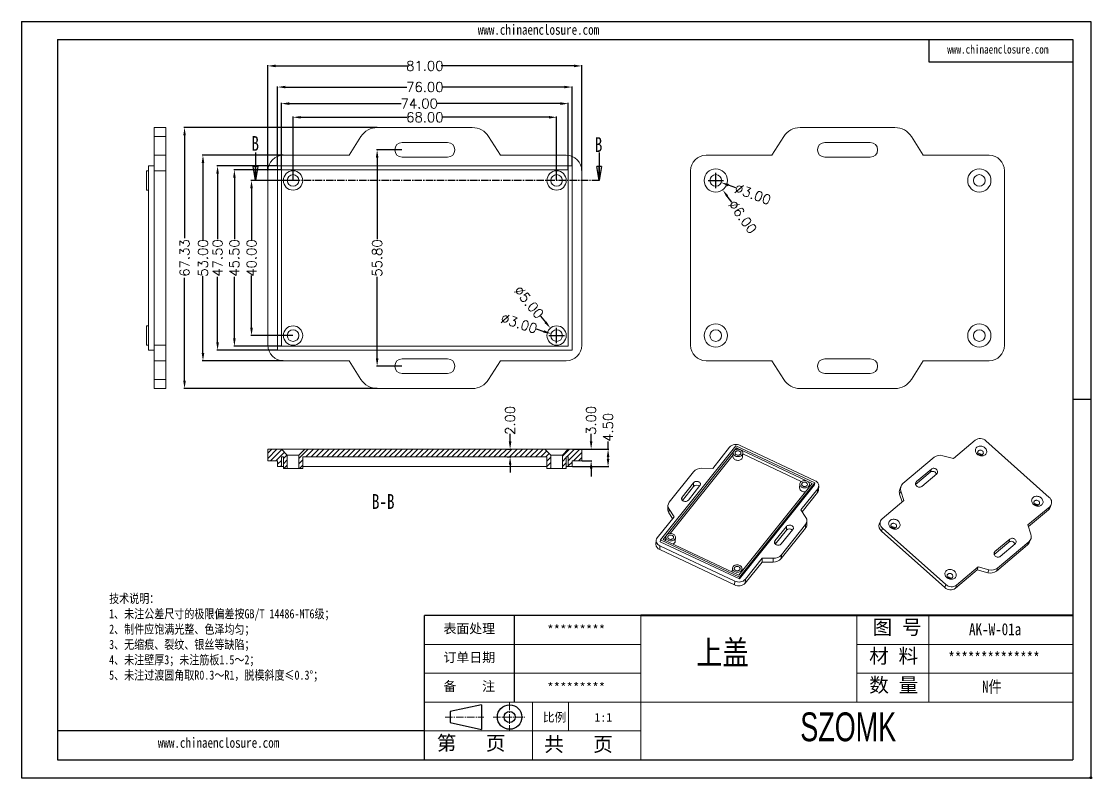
# Model space of a CAD drawing. Header units: inches. Extents: x -870 to -275, y 557 to 752.
# Drawn here: x -869.9 to -593.7, y 556.5 to 751.8 of the extents above; entities that cross this region are included whole.
import ezdxf

# ---------------------------------------------------------------- set-up
doc = ezdxf.new("R2010")
doc.units = ezdxf.units.IN
doc.header["$LTSCALE"] = 0.1
doc.linetypes.add('CENTER2', pattern=[28.575, 19.05, -3.175, 3.175, -3.175])
doc.layers.add('文字', color=81, linetype='Continuous')
for name, color, linetype, lineweight in [('粗实线', 7, 'Continuous', 30), ('细实线', 3, 'Continuous', 9), ('细点划线', 2, 'CENTER2', 9)]:
    doc.layers.add(name, color=color, linetype=linetype, lineweight=lineweight)
doc.styles.add('SLDTEXTSTYLE0', font='TXT', dxfattribs={"width": 0.75})
doc.styles.get("Standard").update_dxf_attribs({"font": 'txt', "bigfont": 'gbcbig.shx'})
doc.styles.add('宋体', font='', dxfattribs={"width": 0.8, "height": 3.5})
doc.styles.add('长仿宋', font='', dxfattribs={"width": 0.7, "height": 4})
doc.styles.get('宋体').set_extended_font_data('SimSun')
doc.styles.get('长仿宋').set_extended_font_data('SimSun')
doc.dimstyles.new('2.5', dxfattribs={"dimtxt": 2.5, "dimasz": 2, "dimexe": 0.18, "dimexo": 0.0625, "dimgap": 0.09, "dimtad": 0, "dimzin": 0, "dimdsep": 46, "dimtxsty": 'Standard', "dimcen": 2, "dimclrd": 3, "dimclre": 3, "dimclrt": 256, "dimadec": 0, "dimazin": 0, "dimtfac": 1, "dimtofl": 0, "dimtmove": 0, "dimatfit": 3, "dimfxl": 1, "dimtolj": 1, "dimtzin": 0, "dimarcsym": 0})

# ---------------------------------------------------------------- blocks, each defined once
blk = doc.blocks.new('_CLOSED')
at = {"color": 0, "linetype": 'ByBlock', "lineweight": -2}
for p, q in [((-1, 0.166667), (0, 0)), ((-1, 0.166667), (-1, -0.166667)), ((0, 0), (-1, -0.166667)), ((0, 0), (-1, 0))]:
    blk.add_line(p, q, dxfattribs=at)
blk = doc.blocks.new('*D258')
at = {"color": 3, "lineweight": -2}
for p, q in [((-802.76, 713.59), (-802.76, 730.79)), ((-800.76, 730.61), (-771.87, 730.61)), ((-730.76, 730.61), (-762.53, 730.61)), ((-728.76, 713.59), (-728.76, 730.79))]:
    blk.add_line(p, q, dxfattribs=at)
at = {"color": 3}
for points in [[(-800.76, 730.94), (-800.76, 730.27), (-802.76, 730.61)], [(-730.76, 730.94), (-730.76, 730.27), (-728.76, 730.61)]]:
    blk.add_solid(points, dxfattribs=at)
at = {"layer": 'Defpoints', "color": 0}
for p in [(-728.76, 730.61), (-802.76, 713.53), (-728.76, 713.53)]:
    blk.add_point(p, dxfattribs=at)
at = {"insert": (-767.2, 730.61), "char_height": 2.5, "attachment_point": 5}
blk.add_mtext('\\A1;74.00', dxfattribs=at)
blk = doc.blocks.new('*D259')
at = {"color": 3, "lineweight": -2}
for p, q in [((-799.76, 710.84), (-799.76, 727.26)), ((-797.76, 727.08), (-770.44, 727.08)), ((-733.76, 727.08), (-761.09, 727.08)), ((-731.76, 710.84), (-731.76, 727.26))]:
    blk.add_line(p, q, dxfattribs=at)
at = {"color": 3}
for points in [[(-797.76, 727.41), (-797.76, 726.74), (-799.76, 727.08)], [(-733.76, 727.41), (-733.76, 726.74), (-731.76, 727.08)]]:
    blk.add_solid(points, dxfattribs=at)
at = {"layer": 'Defpoints', "color": 0}
for p in [(-731.76, 727.08), (-799.76, 710.78), (-731.76, 710.78)]:
    blk.add_point(p, dxfattribs=at)
at = {"insert": (-765.76, 727.08), "char_height": 2.5, "attachment_point": 5}
blk.add_mtext('\\A1;68.00', dxfattribs=at)
blk = doc.blocks.new('*D260')
at = {"color": 3, "lineweight": -2}
for p, q in [((-803.76, 714.59), (-803.76, 735.06)), ((-801.76, 734.88), (-770.44, 734.88)), ((-729.76, 734.88), (-761.09, 734.88)), ((-727.76, 714.59), (-727.76, 735.06))]:
    blk.add_line(p, q, dxfattribs=at)
at = {"color": 3}
for points in [[(-801.76, 735.21), (-801.76, 734.55), (-803.76, 734.88)], [(-729.76, 735.21), (-729.76, 734.55), (-727.76, 734.88)]]:
    blk.add_solid(points, dxfattribs=at)
at = {"layer": 'Defpoints', "color": 0}
for p in [(-803.76, 734.88), (-803.76, 714.53), (-727.76, 714.53)]:
    blk.add_point(p, dxfattribs=at)
at = {"insert": (-765.76, 734.88), "char_height": 2.5, "attachment_point": 5}
blk.add_mtext('\\A1;76.00', dxfattribs=at)
blk = doc.blocks.new('*D261')
at = {"color": 3, "lineweight": -2}
for p, q in [((-806.26, 713.34), (-806.26, 740.51)), ((-804.26, 740.33), (-770.02, 740.33)), ((-727.26, 740.33), (-761.51, 740.33)), ((-725.26, 713.34), (-725.26, 740.51))]:
    blk.add_line(p, q, dxfattribs=at)
at = {"color": 3}
for points in [[(-804.26, 740.67), (-804.26, 740), (-806.26, 740.33)], [(-727.26, 740.67), (-727.26, 740), (-725.26, 740.33)]]:
    blk.add_solid(points, dxfattribs=at)
at = {"layer": 'Defpoints', "color": 0}
for p in [(-725.26, 740.33), (-806.26, 713.28), (-725.26, 713.28)]:
    blk.add_point(p, dxfattribs=at)
at = {"insert": (-765.76, 740.33), "char_height": 2.5, "attachment_point": 5}
blk.add_mtext('\\A1;81.00', dxfattribs=at)
blk = doc.blocks.new('*D262')
at = {"color": 3, "lineweight": -2}
for p, q in [((-799.83, 710.78), (-810.66, 710.78)), ((-810.48, 708.78), (-810.48, 695.24)), ((-810.48, 672.78), (-810.48, 686.31)), ((-799.83, 670.78), (-810.66, 670.78))]:
    blk.add_line(p, q, dxfattribs=at)
at = {"color": 3}
for points in [[(-810.81, 708.78), (-810.14, 708.78), (-810.48, 710.78)], [(-810.81, 672.78), (-810.14, 672.78), (-810.48, 670.78)]]:
    blk.add_solid(points, dxfattribs=at)
at = {"layer": 'Defpoints', "color": 0}
for p in [(-799.76, 710.78), (-810.48, 670.78), (-799.76, 670.78)]:
    blk.add_point(p, dxfattribs=at)
at = {"insert": (-810.48, 690.78), "char_height": 2.5, "attachment_point": 5, "rotation": 90}
blk.add_mtext('\\A1;40.00', dxfattribs=at)
blk = doc.blocks.new('*D263')
at = {"color": 3, "lineweight": -2}
for p, q in [((-802.83, 713.53), (-815.08, 713.53)), ((-814.9, 711.53), (-814.9, 695.66)), ((-814.9, 670.03), (-814.9, 685.9)), ((-802.83, 668.03), (-815.08, 668.03))]:
    blk.add_line(p, q, dxfattribs=at)
at = {"color": 3}
for points in [[(-815.23, 711.53), (-814.57, 711.53), (-814.9, 713.53)], [(-815.23, 670.03), (-814.57, 670.03), (-814.9, 668.03)]]:
    blk.add_solid(points, dxfattribs=at)
at = {"layer": 'Defpoints', "color": 0}
for p in [(-814.9, 713.53), (-802.76, 713.53), (-802.76, 668.03)]:
    blk.add_point(p, dxfattribs=at)
at = {"insert": (-814.9, 690.78), "char_height": 2.5, "attachment_point": 5, "rotation": 90}
blk.add_mtext('\\A1;45.50', dxfattribs=at)
blk = doc.blocks.new('*D264')
at = {"color": 3, "lineweight": -2}
for p, q in [((-803.83, 714.53), (-819.42, 714.53)), ((-819.24, 712.53), (-819.24, 695.66)), ((-819.24, 669.03), (-819.24, 685.9)), ((-803.83, 667.03), (-819.42, 667.03))]:
    blk.add_line(p, q, dxfattribs=at)
at = {"color": 3}
for points in [[(-819.57, 712.53), (-818.9, 712.53), (-819.24, 714.53)], [(-819.57, 669.03), (-818.9, 669.03), (-819.24, 667.03)]]:
    blk.add_solid(points, dxfattribs=at)
at = {"layer": 'Defpoints', "color": 0}
for p in [(-819.24, 714.53), (-803.76, 714.53), (-803.76, 667.03)]:
    blk.add_point(p, dxfattribs=at)
at = {"insert": (-819.24, 690.78), "char_height": 2.5, "attachment_point": 5, "rotation": 90}
blk.add_mtext('\\A1;47.50', dxfattribs=at)
blk = doc.blocks.new('*D265')
at = {"color": 3, "lineweight": -2}
for p, q in [((-802.33, 717.28), (-823.19, 717.28)), ((-823.01, 715.28), (-823.01, 695.45)), ((-823.01, 666.28), (-823.01, 686.11)), ((-802.33, 664.28), (-823.19, 664.28))]:
    blk.add_line(p, q, dxfattribs=at)
at = {"color": 3}
for points in [[(-823.34, 715.28), (-822.67, 715.28), (-823.01, 717.28)], [(-823.34, 666.28), (-822.67, 666.28), (-823.01, 664.28)]]:
    blk.add_solid(points, dxfattribs=at)
at = {"layer": 'Defpoints', "color": 0}
for p in [(-802.26, 717.28), (-823.01, 664.28), (-802.26, 664.28)]:
    blk.add_point(p, dxfattribs=at)
at = {"insert": (-823.01, 690.78), "char_height": 2.5, "attachment_point": 5, "rotation": 90}
blk.add_mtext('\\A1;53.00', dxfattribs=at)
blk = doc.blocks.new('*D266')
at = {"color": 3, "lineweight": -2}
for p, q in [((-778.06, 724.44), (-827.94, 724.44)), ((-827.76, 722.44), (-827.76, 695.87)), ((-827.76, 659.12), (-827.76, 685.69)), ((-778.06, 657.12), (-827.94, 657.12))]:
    blk.add_line(p, q, dxfattribs=at)
at = {"color": 3}
for points in [[(-828.09, 722.44), (-827.43, 722.44), (-827.76, 724.44)], [(-828.09, 659.12), (-827.43, 659.12), (-827.76, 657.12)]]:
    blk.add_solid(points, dxfattribs=at)
at = {"layer": 'Defpoints', "color": 0}
for p in [(-827.76, 724.44), (-778, 724.44), (-778, 657.12)]:
    blk.add_point(p, dxfattribs=at)
at = {"insert": (-827.76, 690.78), "char_height": 2.5, "attachment_point": 5, "rotation": 90}
blk.add_mtext('\\A1;67.33', dxfattribs=at)
blk = doc.blocks.new('*D267')
at = {"color": 3, "lineweight": -2}
for p, q in [((-771.68, 718.68), (-778.24, 718.68)), ((-778.06, 716.68), (-778.06, 695.66)), ((-778.06, 664.88), (-778.06, 685.9)), ((-771.68, 662.88), (-778.24, 662.88))]:
    blk.add_line(p, q, dxfattribs=at)
at = {"color": 3}
for points in [[(-778.4, 716.68), (-777.73, 716.68), (-778.06, 718.68)], [(-778.4, 664.88), (-777.73, 664.88), (-778.06, 662.88)]]:
    blk.add_solid(points, dxfattribs=at)
at = {"layer": 'Defpoints', "color": 0}
for p in [(-778.06, 718.68), (-771.61, 718.68), (-771.61, 662.88)]:
    blk.add_point(p, dxfattribs=at)
at = {"insert": (-778.06, 690.78), "char_height": 2.5, "attachment_point": 5, "rotation": 90}
blk.add_mtext('\\A1;55.80', dxfattribs=at)
blk = doc.blocks.new('*D268')
at = {"color": 3, "lineweight": -2}
for p, q in [((-735.92, 675.78), (-734.64, 674.24)), ((-731.76, 668.78), (-731.76, 672.78)), ((-733.76, 670.78), (-729.76, 670.78))]:
    blk.add_line(p, q, dxfattribs=at)
at = {"color": 3}
blk.add_solid([(-734.38, 674.45), (-734.9, 674.03), (-733.36, 672.7)], dxfattribs=at)
at = {"layer": 'Defpoints', "color": 0}
for p in [(-733.36, 672.7), (-730.17, 668.86)]:
    blk.add_point(p, dxfattribs=at)
at = {"insert": (-738.9, 679.37), "char_height": 2.5, "attachment_point": 5, "rotation": 309.7175}
blk.add_mtext('\\A1;∅5.00', dxfattribs=at)
blk = doc.blocks.new('*D270')
at = {"color": 3, "lineweight": -2}
for p, q in [((-737, 672.47), (-735.09, 671.85)), ((-731.76, 668.78), (-731.76, 672.78)), ((-733.76, 670.78), (-729.76, 670.78))]:
    blk.add_line(p, q, dxfattribs=at)
at = {"color": 3}
blk.add_solid([(-734.99, 672.17), (-735.2, 671.54), (-733.19, 671.24)], dxfattribs=at)
at = {"layer": 'Defpoints', "color": 0}
for p in [(-733.19, 671.24), (-730.34, 670.32)]:
    blk.add_point(p, dxfattribs=at)
at = {"insert": (-741.44, 673.9), "char_height": 2.5, "attachment_point": 5, "rotation": 342.1124}
blk.add_mtext('\\A1;∅3.00', dxfattribs=at)
blk = doc.blocks.new('*D271')
at = {"color": 3, "lineweight": -2}
for p, q in [((-690.69, 708.78), (-690.69, 712.78)), ((-692.69, 710.78), (-688.69, 710.78)), ((-686.54, 705.15), (-687.73, 706.76))]:
    blk.add_line(p, q, dxfattribs=at)
at = {"color": 3}
blk.add_solid([(-687.46, 706.95), (-687.99, 706.56), (-688.91, 708.36)], dxfattribs=at)
at = {"layer": 'Defpoints', "color": 0}
for p in [(-692.48, 713.19), (-688.91, 708.36)]:
    blk.add_point(p, dxfattribs=at)
at = {"insert": (-683.76, 701.39), "char_height": 2.5, "attachment_point": 5, "rotation": 306.4272}
blk.add_mtext('\\A1;∅6.00', dxfattribs=at)
blk = doc.blocks.new('*D272')
at = {"color": 3, "lineweight": -2}
for p, q in [((-690.69, 708.78), (-690.69, 712.78)), ((-692.69, 710.78), (-688.69, 710.78)), ((-685.53, 708.88), (-687.41, 709.57))]:
    blk.add_line(p, q, dxfattribs=at)
at = {"color": 3}
blk.add_solid([(-687.29, 709.88), (-687.52, 709.26), (-689.29, 710.26)], dxfattribs=at)
at = {"layer": 'Defpoints', "color": 0}
for p in [(-692.1, 711.3), (-689.29, 710.26)]:
    blk.add_point(p, dxfattribs=at)
at = {"insert": (-681.14, 707.27), "char_height": 2.5, "attachment_point": 5, "rotation": 339.8304}
blk.add_mtext('\\A1;∅3.00', dxfattribs=at)
blk = doc.blocks.new('*D273')
at = {"color": 3, "lineweight": -2}
for p, q in [((-722.85, 643.46), (-722.85, 645.46)), ((-725.2, 641.46), (-722.67, 641.46)), ((-725.2, 638.46), (-722.67, 638.46)), ((-722.85, 636.46), (-722.85, 634.46))]:
    blk.add_line(p, q, dxfattribs=at)
at = {"color": 3}
for points in [[(-723.19, 643.46), (-722.52, 643.46), (-722.85, 641.46)], [(-723.19, 636.46), (-722.52, 636.46), (-722.85, 638.46)]]:
    blk.add_solid(points, dxfattribs=at)
at = {"layer": 'Defpoints', "color": 0}
for p in [(-725.26, 641.46), (-722.85, 641.46), (-725.26, 638.46)]:
    blk.add_point(p, dxfattribs=at)
at = {"insert": (-722.85, 648.89), "char_height": 2.5, "attachment_point": 5, "rotation": 90}
blk.add_mtext('\\A1;3.00', dxfattribs=at)
blk = doc.blocks.new('*D274')
at = {"color": 3, "lineweight": -2}
for p, q in [((-718.48, 641.46), (-718.48, 643.46)), ((-727.7, 641.46), (-718.3, 641.46)), ((-718.48, 638.96), (-718.48, 639.46)), ((-727.7, 636.96), (-718.3, 636.96))]:
    blk.add_line(p, q, dxfattribs=at)
at = {"color": 3}
for points in [[(-718.82, 639.46), (-718.15, 639.46), (-718.48, 641.46)], [(-718.82, 638.96), (-718.15, 638.96), (-718.48, 636.96)]]:
    blk.add_solid(points, dxfattribs=at)
at = {"layer": 'Defpoints', "color": 0}
for p in [(-727.76, 641.46), (-718.48, 641.46), (-727.76, 636.96)]:
    blk.add_point(p, dxfattribs=at)
at = {"insert": (-718.48, 647.1), "char_height": 2.5, "attachment_point": 5, "rotation": 90}
blk.add_mtext('\\A1;4.50', dxfattribs=at)
blk = doc.blocks.new('*D275')
at = {"color": 3, "lineweight": -2}
for p, q in [((-743.76, 643.46), (-743.76, 645.46)), ((-744.53, 641.46), (-743.58, 641.46)), ((-744.53, 639.46), (-743.58, 639.46)), ((-743.76, 637.46), (-743.76, 635.46))]:
    blk.add_line(p, q, dxfattribs=at)
at = {"color": 3}
for points in [[(-744.09, 643.46), (-743.42, 643.46), (-743.76, 641.46)], [(-744.09, 637.46), (-743.42, 637.46), (-743.76, 639.46)]]:
    blk.add_solid(points, dxfattribs=at)
at = {"layer": 'Defpoints', "color": 0}
for p in [(-744.59, 641.46), (-743.76, 641.46), (-744.59, 639.46)]:
    blk.add_point(p, dxfattribs=at)
at = {"insert": (-743.76, 648.89), "char_height": 2.5, "attachment_point": 5, "rotation": 90}
blk.add_mtext('\\A1;2.00', dxfattribs=at)

msp = doc.modelspace()

# ---------------------------------------------------------------- hatches: boundary and pattern name
at = {"linetype": 'Continuous', "lineweight": 0}
h = msp.add_hatch(dxfattribs=at)
h.set_pattern_fill('ANSI31', color=4, scale=0.3, style=0)
h.paths.add_polyline_path([(-803.763, 638.465), (-803.763, 636.965), (-802.763, 636.965), (-802.763, 639.465), (-802.263, 639.465), (-802.263, 636.465), (-801.263, 636.465), (-801.263, 639.965), (-802.763, 641.465), (-806.263, 641.465), (-806.263, 638.465)], flags=0)
h = msp.add_hatch(dxfattribs=at)
h.set_pattern_fill('ANSI31', color=4, scale=0.3, style=0)
h.paths.add_polyline_path([(-797.263, 636.465), (-797.263, 639.465), (-734.263, 639.465), (-734.263, 636.465), (-733.263, 636.465), (-733.263, 639.965), (-734.763, 641.465), (-796.763, 641.465), (-798.263, 639.965), (-798.263, 636.465)], flags=0)
h = msp.add_hatch(dxfattribs=at)
h.set_pattern_fill('ANSI31', color=4, scale=0.3, style=0)
h.paths.add_polyline_path([(-727.763, 638.465), (-725.263, 638.465), (-725.263, 641.465), (-728.763, 641.465), (-730.263, 639.965), (-730.263, 636.465), (-729.263, 636.465), (-729.263, 639.465), (-728.763, 639.465), (-728.763, 636.965), (-727.763, 636.965)], flags=0)

# ---------------------------------------------------------------- linework, layer by layer
for p, q in [((-869.854, 751.81), (-593.949, 751.81)), ((-869.854, 751.81), (-869.854, 556.726)), ((-593.949, 751.81), (-593.949, 556.726)), ((-860.564, 747.165), (-598.594, 747.165)), ((-860.564, 747.165), (-860.564, 561.371)), ((-635.752, 747.165), (-635.752, 741.359)), ((-598.594, 747.165), (-598.594, 561.371)), ((-635.752, 741.359), (-598.594, 741.359)), ((-593.949, 654.268), (-598.594, 654.268)), ((-710.07, 598.53), (-765.809, 598.53)), ((-765.809, 561.371), (-765.809, 598.53)), ((-742.584, 576.234), (-742.584, 598.53)), ((-765.809, 568.803), (-860.564, 568.803)), ((-860.564, 561.371), (-598.594, 561.371)), ((-869.854, 556.726), (-593.949, 556.726))]:
    msp.add_line(p, q)
at = {"color": 7, "linetype": 'Continuous', "lineweight": 15}
for p, q in [((-835.595, 724.442), (-832.595, 724.442)), ((-835.595, 722.102), (-835.595, 724.442)), ((-832.595, 724.442), (-832.595, 722.102)), ((-777.999, 724.442), (-753.527, 724.442)), ((-644.458, 724.442), (-668.93, 724.442)), ((-832.595, 722.102), (-835.595, 722.102)), ((-835.595, 722.102), (-835.595, 717.279)), ((-832.595, 722.102), (-832.595, 717.279)), ((-785.263, 717.279), (-782.233, 722.102)), ((-749.293, 722.102), (-746.263, 717.279)), ((-673.164, 722.102), (-676.194, 717.279)), ((-637.194, 717.279), (-640.224, 722.102)), ((-759.913, 720.579), (-771.613, 720.579)), ((-662.544, 720.579), (-650.844, 720.579)), ((-835.595, 713.279), (-835.595, 717.279)), ((-835.595, 717.279), (-832.595, 717.279)), ((-832.595, 713.279), (-832.595, 717.279)), ((-785.263, 717.279), (-802.263, 717.279)), ((-771.613, 716.779), (-759.913, 716.779)), ((-729.263, 717.279), (-746.263, 717.279)), ((-693.194, 717.279), (-676.194, 717.279)), ((-650.844, 716.779), (-662.544, 716.779)), ((-637.194, 717.279), (-620.194, 717.279)), ((-837.095, 713.279), (-837.595, 713.279)), ((-837.595, 713.279), (-837.595, 708.279)), ((-837.095, 667.029), (-837.095, 714.529)), ((-837.095, 714.529), (-835.595, 714.529)), ((-835.595, 668.279), (-835.595, 713.279)), ((-835.595, 713.279), (-832.595, 713.279)), ((-832.595, 668.279), (-832.595, 713.279)), ((-806.263, 713.279), (-806.263, 668.279)), ((-803.763, 714.529), (-803.763, 667.029)), ((-727.763, 714.529), (-803.763, 714.529)), ((-802.763, 713.529), (-802.763, 668.029)), ((-728.763, 713.529), (-802.763, 713.529)), ((-728.763, 668.029), (-728.763, 713.529)), ((-727.763, 667.029), (-727.763, 714.529)), ((-725.263, 668.279), (-725.263, 713.279)), ((-697.194, 668.279), (-697.194, 713.279)), ((-616.194, 713.279), (-616.194, 668.279)), ((-837.595, 708.279), (-837.095, 708.279)), ((-837.095, 673.279), (-837.595, 673.279)), ((-837.595, 668.279), (-837.595, 673.279)), ((-837.595, 668.279), (-837.095, 668.279)), ((-835.595, 664.279), (-835.595, 668.279)), ((-835.595, 668.279), (-832.595, 668.279)), ((-832.595, 664.279), (-832.595, 668.279)), ((-837.095, 667.029), (-835.595, 667.029)), ((-803.763, 667.029), (-727.763, 667.029)), ((-802.763, 668.029), (-728.763, 668.029)), ((-835.595, 664.279), (-832.595, 664.279)), ((-835.595, 659.456), (-835.595, 664.279)), ((-832.595, 659.456), (-832.595, 664.279)), ((-802.263, 664.279), (-785.263, 664.279)), ((-785.263, 664.279), (-782.233, 659.456)), ((-771.613, 664.779), (-759.913, 664.779)), ((-749.293, 659.456), (-746.263, 664.279)), ((-746.263, 664.279), (-729.263, 664.279)), ((-676.194, 664.279), (-693.194, 664.279)), ((-673.164, 659.456), (-676.194, 664.279)), ((-650.844, 664.779), (-662.544, 664.779)), ((-637.194, 664.279), (-640.224, 659.456)), ((-620.194, 664.279), (-637.194, 664.279)), ((-759.913, 660.979), (-771.613, 660.979)), ((-662.544, 660.979), (-650.844, 660.979)), ((-835.595, 659.456), (-832.595, 659.456)), ((-835.595, 657.115), (-835.595, 659.456)), ((-832.595, 659.456), (-832.595, 657.115)), ((-832.595, 657.115), (-835.595, 657.115)), ((-777.999, 657.115), (-753.527, 657.115)), ((-644.458, 657.115), (-668.93, 657.115)), ((-629.373, 639.068), (-623.778, 643.786)), ((-621.01, 643.603), (-604.677, 629.043)), ((-806.263, 638.465), (-806.263, 641.465)), ((-802.763, 641.465), (-806.263, 641.465)), ((-801.263, 639.965), (-802.763, 641.465)), ((-802.763, 641.465), (-796.763, 641.465)), ((-796.763, 641.465), (-798.263, 639.965)), ((-734.763, 641.465), (-796.763, 641.465)), ((-733.263, 639.965), (-734.763, 641.465)), ((-734.763, 641.465), (-728.763, 641.465)), ((-728.763, 641.465), (-730.263, 639.965)), ((-725.263, 641.465), (-728.763, 641.465)), ((-725.263, 641.465), (-725.263, 638.465)), ((-685.56, 642.372), (-704.982, 618.083)), ((-685.386, 641.85), (-704.297, 618.2)), ((-687.148, 641.958), (-691.493, 636.524)), ((-665.16, 632.77), (-685.56, 642.372)), ((-685.386, 641.85), (-685.408, 641.391)), ((-665.845, 632.653), (-685.386, 641.85)), ((-665.082, 633.331), (-684.408, 642.427)), ((-803.763, 638.465), (-806.263, 638.465)), ((-803.763, 636.965), (-803.763, 638.465)), ((-802.763, 639.465), (-802.263, 639.465)), ((-802.763, 636.965), (-802.763, 639.465)), ((-802.263, 636.465), (-802.263, 639.465)), ((-798.263, 639.965), (-801.263, 639.965)), ((-801.263, 636.465), (-801.263, 639.965)), ((-798.263, 639.965), (-798.263, 636.465)), ((-797.263, 639.465), (-734.263, 639.465)), ((-797.263, 639.465), (-797.263, 636.465)), ((-734.263, 639.465), (-734.263, 636.465)), ((-730.263, 639.965), (-733.263, 639.965)), ((-733.263, 639.965), (-733.263, 636.465)), ((-730.263, 636.465), (-730.263, 639.965)), ((-729.263, 639.465), (-728.763, 639.465)), ((-729.263, 636.465), (-729.263, 639.465)), ((-728.763, 639.465), (-728.763, 636.965)), ((-727.763, 638.465), (-727.763, 636.965)), ((-725.263, 638.465), (-727.763, 638.465)), ((-686.239, 640.015), (-702.476, 619.709)), ((-686.213, 640.559), (-686.26, 639.578)), ((-683.763, 639.458), (-683.716, 640.439)), ((-668.63, 633.127), (-683.726, 640.232)), ((-642.417, 632.578), (-634.363, 639.37)), ((-632.12, 639.788), (-629.373, 639.068)), ((-803.763, 636.965), (-802.763, 636.965)), ((-802.763, 636.965), (-802.263, 636.965)), ((-802.263, 636.465), (-801.263, 636.465)), ((-801.263, 636.465), (-798.263, 636.465)), ((-798.263, 636.465), (-797.263, 636.465)), ((-797.263, 636.965), (-734.263, 636.965)), ((-734.263, 636.465), (-733.263, 636.465)), ((-730.263, 636.465), (-733.263, 636.465)), ((-730.263, 636.465), (-729.263, 636.465)), ((-729.263, 636.965), (-728.763, 636.965)), ((-728.763, 636.965), (-727.763, 636.965)), ((-702.679, 627.83), (-696.425, 635.651)), ((-694.338, 636.531), (-691.493, 636.524)), ((-635.362, 635.563), (-639.127, 632.389)), ((-635.063, 636.347), (-638.913, 633.1)), ((-637.534, 631.871), (-633.684, 635.118)), ((-635.063, 636.347), (-635.362, 635.563)), ((-696.398, 632.829), (-699.388, 629.09)), ((-696.445, 631.848), (-696.398, 632.829)), ((-684.756, 609.003), (-665.845, 632.653)), ((-684.582, 608.481), (-665.16, 632.77)), ((-669.034, 632.473), (-669.081, 631.492)), ((-666.566, 631.752), (-666.537, 632.353)), ((-665.16, 632.77), (-665.184, 632.28)), ((-696.445, 631.848), (-699.308, 628.267)), ((-697.756, 628.322), (-694.766, 632.061)), ((-684.606, 607.99), (-665.184, 632.28)), ((-668.731, 625.811), (-664.386, 631.244)), ((-668.395, 625.308), (-664.433, 630.263)), ((-666.331, 632.045), (-666.547, 632.147)), ((-664.386, 631.244), (-664.433, 630.263)), ((-664.154, 630.976), (-664.106, 631.957)), ((-642.961, 630.645), (-643.261, 629.861)), ((-642.639, 627.88), (-643.261, 629.861)), ((-642.938, 631.852), (-643.237, 631.068)), ((-642.208, 628.244), (-642.961, 630.645)), ((-703.029, 626.939), (-703.076, 625.958)), ((-647.802, 623.526), (-642.208, 628.244)), ((-604.425, 626.435), (-604.125, 627.219)), ((-701.459, 624.06), (-705.804, 618.627)), ((-702.756, 626.004), (-702.804, 625.022)), ((-701.842, 623.582), (-702.804, 625.022)), ((-701.459, 624.06), (-702.756, 626.004)), ((-667.434, 623.868), (-668.731, 625.811)), ((-604.542, 626.639), (-610.137, 621.921)), ((-604.841, 625.855), (-610.005, 621.5)), ((-604.841, 625.855), (-604.542, 626.639)), ((-675.424, 617.811), (-672.434, 621.55)), ((-673.764, 614.221), (-667.51, 622.042)), ((-672.481, 620.569), (-672.434, 621.55)), ((-667.558, 621.06), (-667.51, 622.042)), ((-667.208, 621.951), (-667.161, 622.933)), ((-648.219, 622.945), (-648.519, 622.161)), ((-609.383, 619.519), (-610.137, 621.921)), ((-703.59, 618.827), (-703.635, 617.889)), ((-701.14, 617.725), (-701.093, 618.707)), ((-675.344, 616.988), (-672.481, 620.569)), ((-673.812, 613.239), (-667.558, 621.06)), ((-670.802, 620.782), (-673.792, 617.042)), ((-647.967, 620.337), (-647.667, 621.121)), ((-631.634, 605.778), (-647.967, 620.337)), ((-631.335, 606.562), (-647.667, 621.121)), ((-706.083, 617.915), (-706.131, 616.933)), ((-705.108, 616.54), (-705.155, 615.559)), ((-705.108, 616.54), (-685.782, 607.444)), ((-704.982, 618.083), (-705.006, 617.592)), ((-705.006, 617.592), (-684.606, 607.99)), ((-704.982, 618.083), (-684.582, 608.481)), ((-704.297, 618.2), (-684.756, 609.003)), ((-703.616, 618.283), (-703.851, 617.99)), ((-618.874, 614.335), (-615.11, 617.51)), ((-618.661, 615.047), (-614.81, 618.294)), ((-618.281, 610.011), (-610.227, 616.803)), ((-617.981, 610.795), (-609.927, 617.587)), ((-613.431, 617.065), (-617.282, 613.817)), ((-614.81, 618.294), (-615.11, 617.51)), ((-610.227, 616.803), (-609.927, 617.587)), ((-609.706, 617.529), (-609.407, 618.313)), ((-705.155, 615.559), (-685.829, 606.463)), ((-683.042, 607.914), (-678.697, 613.347)), ((-678.697, 613.347), (-678.744, 612.366)), ((-678.697, 613.347), (-675.852, 613.34)), ((-675.899, 612.359), (-675.852, 613.34)), ((-673.764, 614.221), (-673.812, 613.239)), ((-686.411, 610.741), (-686.457, 609.803)), ((-683.943, 610.02), (-683.914, 610.621)), ((-683.089, 606.933), (-678.744, 612.366)), ((-678.744, 612.366), (-675.899, 612.359)), ((-623.271, 610.313), (-628.866, 605.594)), ((-622.972, 611.096), (-628.567, 606.378)), ((-623.271, 610.313), (-622.972, 611.096)), ((-623.271, 610.313), (-620.524, 609.593)), ((-622.972, 611.096), (-620.224, 610.377)), ((-620.524, 609.593), (-620.224, 610.377)), ((-617.981, 610.795), (-618.281, 610.011)), ((-684.582, 608.481), (-684.606, 607.99)), ((-683.042, 607.914), (-683.089, 606.933)), ((-685.782, 607.444), (-685.829, 606.463)), ((-631.634, 605.778), (-631.335, 606.562)), ((-628.866, 605.594), (-628.567, 606.378))]:
    msp.add_line(p, q, dxfattribs=at)
at = {"color": 7, "linetype": 'Continuous', "lineweight": 30}
for p, q in [((-809.428, 717.979), (-809.428, 710.779)), ((-720.777, 717.979), (-720.777, 710.779))]:
    msp.add_line(p, q, dxfattribs=at)
at = {"color": 1, "linetype": 'CENTER2', "lineweight": 30}
msp.add_line((-720.777, 710.779), (-809.428, 710.779), dxfattribs=at)
at = {"color": 8, "linetype": 'Continuous', "lineweight": 15}
for p, q in [((-638.913, 633.1), (-639.147, 632.487)), ((-699.421, 628.402), (-699.388, 629.09)), ((-675.457, 617.122), (-675.424, 617.811)), ((-618.661, 615.047), (-618.895, 614.434))]:
    msp.add_line(p, q, dxfattribs=at)
at = {"color": 7, "linetype": 'Continuous', "lineweight": 15, "flags": 128}
for points in [[(-685.603, 639.7), (-685.78, 639.8), (-685.932, 639.921), (-686.054, 640.06), (-686.144, 640.212), (-686.197, 640.372), (-686.213, 640.537), (-686.192, 640.7), (-686.132, 640.858), (-686.038, 641.004), (-685.911, 641.135), (-685.755, 641.247), (-685.575, 641.336), (-685.376, 641.4), (-685.165, 641.436), (-684.948, 641.444), (-684.731, 641.423), (-684.521, 641.373), (-684.325, 641.298), (-684.149, 641.198), (-683.997, 641.077), (-683.874, 640.938), (-683.785, 640.786), (-683.731, 640.625), (-683.715, 640.461), (-683.737, 640.297), (-683.796, 640.14), (-683.891, 639.994), (-684.018, 639.862), (-684.174, 639.751), (-684.354, 639.662), (-684.552, 639.598), (-684.763, 639.562), (-684.981, 639.554), (-685.197, 639.575), (-685.407, 639.624), (-685.603, 639.7)], [(-685.348, 640.02), (-685.481, 640.099), (-685.589, 640.199), (-685.666, 640.313), (-685.707, 640.437), (-685.711, 640.564), (-685.678, 640.688), (-685.608, 640.802), (-685.507, 640.901), (-685.378, 640.98), (-685.229, 641.035), (-685.066, 641.063), (-684.898, 641.062), (-684.734, 641.034), (-684.581, 640.978), (-684.447, 640.899), (-684.339, 640.799), (-684.263, 640.685), (-684.222, 640.561), (-684.217, 640.434), (-684.251, 640.31), (-684.32, 640.196), (-684.421, 640.097), (-684.55, 640.018), (-684.7, 639.963), (-684.862, 639.935), (-685.03, 639.935), (-685.195, 639.964), (-685.348, 640.02)], [(-623.229, 640.157), (-623.387, 640.319), (-623.517, 640.498), (-623.616, 640.688), (-623.68, 640.887), (-623.71, 641.087), (-623.703, 641.285), (-623.66, 641.476), (-623.582, 641.655), (-623.472, 641.818), (-623.33, 641.96), (-623.163, 642.079), (-622.972, 642.17), (-622.764, 642.232), (-622.542, 642.264), (-622.313, 642.265), (-622.083, 642.234), (-621.856, 642.172), (-621.639, 642.081), (-621.437, 641.964), (-621.254, 641.822), (-621.096, 641.66), (-620.966, 641.482), (-620.868, 641.291), (-620.803, 641.093), (-620.774, 640.892), (-620.78, 640.694), (-620.823, 640.503), (-620.901, 640.324), (-621.012, 640.161), (-621.153, 640.019), (-621.321, 639.901), (-621.511, 639.809), (-621.72, 639.747), (-621.941, 639.715), (-622.17, 639.715), (-622.4, 639.746), (-622.627, 639.807), (-622.844, 639.898), (-623.046, 640.015), (-623.229, 640.157)], [(-622.885, 640.181), (-622.751, 640.084), (-622.6, 640.012), (-622.438, 639.97), (-622.274, 639.959), (-622.115, 639.98), (-621.97, 640.032), (-621.847, 640.112), (-621.751, 640.217), (-621.687, 640.341), (-621.658, 640.478), (-621.666, 640.621), (-621.71, 640.762), (-621.789, 640.896), (-621.898, 641.014), (-622.031, 641.112), (-622.183, 641.183), (-622.345, 641.226), (-622.509, 641.237), (-622.668, 641.216), (-622.812, 641.163), (-622.936, 641.083), (-623.032, 640.978), (-623.096, 640.854), (-623.125, 640.717), (-623.117, 640.575), (-623.072, 640.433), (-622.994, 640.3), (-622.885, 640.181)], [(-686.26, 639.578), (-686.261, 639.556), (-686.244, 639.391), (-686.191, 639.23), (-686.101, 639.078), (-685.979, 638.94), (-685.827, 638.818), (-685.65, 638.719), (-685.454, 638.643), (-685.244, 638.594), (-685.028, 638.573), (-684.811, 638.581), (-684.599, 638.617), (-684.401, 638.68), (-684.221, 638.769), (-684.065, 638.881), (-683.938, 639.012), (-683.843, 639.159), (-683.784, 639.316), (-683.763, 639.458)], [(-633.684, 635.118), (-633.575, 635.233), (-633.497, 635.367), (-633.452, 635.515), (-633.443, 635.671), (-633.47, 635.83), (-633.532, 635.985), (-633.625, 636.13), (-633.748, 636.26), (-633.894, 636.37), (-634.059, 636.455), (-634.236, 636.513), (-634.419, 636.54), (-634.599, 636.537), (-634.771, 636.502), (-634.927, 636.439), (-635.063, 636.347)], [(-694.766, 632.061), (-694.687, 632.187), (-694.643, 632.323), (-694.634, 632.463), (-694.662, 632.603), (-694.725, 632.737), (-694.821, 632.859), (-694.947, 632.966), (-695.097, 633.052), (-695.265, 633.116), (-695.446, 633.153), (-695.632, 633.163), (-695.816, 633.146), (-695.991, 633.102), (-696.15, 633.032), (-696.288, 632.94), (-696.398, 632.829)], [(-668.424, 631.614), (-668.228, 631.539), (-668.018, 631.49), (-667.802, 631.469), (-667.585, 631.477), (-667.373, 631.513), (-667.175, 631.576), (-666.995, 631.665), (-666.839, 631.777), (-666.712, 631.908), (-666.617, 632.054), (-666.558, 632.212), (-666.536, 632.375), (-666.552, 632.54), (-666.606, 632.701), (-666.695, 632.853), (-666.818, 632.991), (-666.97, 633.113), (-667.146, 633.212), (-667.343, 633.288), (-667.552, 633.337), (-667.769, 633.358), (-667.986, 633.35), (-668.197, 633.314), (-668.396, 633.251), (-668.576, 633.162), (-668.732, 633.05), (-668.859, 632.919), (-668.954, 632.772), (-669.013, 632.615), (-669.035, 632.452), (-669.018, 632.287), (-668.965, 632.126), (-668.875, 631.974), (-668.753, 631.835), (-668.601, 631.714), (-668.424, 631.614)], [(-668.169, 631.934), (-668.016, 631.879), (-667.851, 631.85), (-667.683, 631.85), (-667.521, 631.877), (-667.371, 631.932), (-667.243, 632.011), (-667.141, 632.11), (-667.072, 632.224), (-667.039, 632.348), (-667.043, 632.475), (-667.084, 632.599), (-667.16, 632.714), (-667.268, 632.813), (-667.402, 632.893), (-667.555, 632.948), (-667.719, 632.977), (-667.887, 632.977), (-668.05, 632.949), (-668.199, 632.895), (-668.328, 632.816), (-668.43, 632.717), (-668.499, 632.602), (-668.532, 632.479), (-668.528, 632.352), (-668.487, 632.228), (-668.41, 632.113), (-668.302, 632.014), (-668.169, 631.934)], [(-638.913, 633.1), (-639.022, 632.986), (-639.1, 632.852), (-639.144, 632.704), (-639.153, 632.547), (-639.127, 632.389), (-639.065, 632.234), (-638.971, 632.088), (-638.849, 631.958), (-638.702, 631.848), (-638.537, 631.763), (-638.36, 631.705), (-638.178, 631.678), (-637.998, 631.681), (-637.826, 631.716), (-637.669, 631.78), (-637.534, 631.871)], [(-699.388, 629.09), (-699.467, 628.964), (-699.512, 628.828), (-699.52, 628.688), (-699.493, 628.548), (-699.429, 628.414), (-699.333, 628.292), (-699.208, 628.185), (-699.058, 628.099), (-698.889, 628.035), (-698.709, 627.998), (-698.523, 627.988), (-698.339, 628.005), (-698.163, 628.049), (-698.004, 628.119), (-697.867, 628.211), (-697.756, 628.322)], [(-608.711, 627.215), (-608.869, 627.378), (-608.999, 627.556), (-609.098, 627.747), (-609.163, 627.945), (-609.192, 628.146), (-609.185, 628.344), (-609.142, 628.535), (-609.065, 628.714), (-608.954, 628.876), (-608.813, 629.019), (-608.645, 629.137), (-608.454, 629.228), (-608.246, 629.291), (-608.024, 629.323), (-607.796, 629.323), (-607.565, 629.292), (-607.339, 629.231), (-607.121, 629.14), (-606.919, 629.022), (-606.737, 628.881), (-606.578, 628.719), (-606.448, 628.54), (-606.35, 628.349), (-606.285, 628.151), (-606.256, 627.951), (-606.263, 627.752), (-606.306, 627.561), (-606.383, 627.382), (-606.494, 627.22), (-606.635, 627.077), (-606.803, 626.959), (-606.993, 626.868), (-607.202, 626.805), (-607.423, 626.773), (-607.652, 626.773), (-607.883, 626.804), (-608.109, 626.866), (-608.326, 626.956), (-608.529, 627.074), (-608.711, 627.215)], [(-608.367, 627.24), (-608.234, 627.142), (-608.082, 627.07), (-607.92, 627.028), (-607.756, 627.017), (-607.597, 627.038), (-607.453, 627.09), (-607.329, 627.171), (-607.233, 627.276), (-607.169, 627.399), (-607.14, 627.536), (-607.148, 627.679), (-607.193, 627.821), (-607.271, 627.954), (-607.38, 628.072), (-607.514, 628.17), (-607.665, 628.242), (-607.827, 628.284), (-607.992, 628.295), (-608.15, 628.274), (-608.295, 628.222), (-608.418, 628.141), (-608.514, 628.037), (-608.578, 627.913), (-608.607, 627.776), (-608.599, 627.633), (-608.555, 627.492), (-608.476, 627.358), (-608.367, 627.24)], [(-672.434, 621.55), (-672.323, 621.661), (-672.186, 621.753), (-672.026, 621.822), (-671.851, 621.867), (-671.667, 621.884), (-671.481, 621.874), (-671.301, 621.836), (-671.132, 621.773), (-670.982, 621.686), (-670.857, 621.58), (-670.761, 621.457), (-670.697, 621.324), (-670.669, 621.184), (-670.678, 621.043), (-670.723, 620.908), (-670.802, 620.782)], [(-645.608, 621.284), (-645.766, 621.446), (-645.896, 621.625), (-645.995, 621.815), (-646.059, 622.014), (-646.089, 622.214), (-646.082, 622.412), (-646.039, 622.603), (-645.961, 622.782), (-645.85, 622.945), (-645.709, 623.087), (-645.542, 623.206), (-645.351, 623.297), (-645.143, 623.359), (-644.921, 623.391), (-644.692, 623.392), (-644.462, 623.361), (-644.235, 623.299), (-644.018, 623.208), (-643.816, 623.091), (-643.633, 622.949), (-643.475, 622.787), (-643.345, 622.609), (-643.247, 622.418), (-643.182, 622.22), (-643.153, 622.019), (-643.159, 621.821), (-643.202, 621.63), (-643.28, 621.451), (-643.391, 621.288), (-643.532, 621.146), (-643.7, 621.028), (-643.89, 620.936), (-644.099, 620.874), (-644.32, 620.842), (-644.549, 620.842), (-644.779, 620.873), (-645.006, 620.934), (-645.223, 621.025), (-645.425, 621.142), (-645.608, 621.284)], [(-645.264, 621.308), (-645.13, 621.211), (-644.979, 621.139), (-644.817, 621.097), (-644.652, 621.086), (-644.494, 621.107), (-644.349, 621.159), (-644.226, 621.239), (-644.13, 621.344), (-644.066, 621.468), (-644.037, 621.605), (-644.045, 621.748), (-644.089, 621.889), (-644.168, 622.023), (-644.277, 622.141), (-644.41, 622.239), (-644.562, 622.31), (-644.724, 622.353), (-644.888, 622.364), (-645.047, 622.343), (-645.191, 622.29), (-645.315, 622.21), (-645.411, 622.105), (-645.475, 621.981), (-645.504, 621.845), (-645.496, 621.702), (-645.451, 621.56), (-645.373, 621.427), (-645.264, 621.308)], [(-701.703, 619.566), (-701.899, 619.641), (-702.109, 619.69), (-702.325, 619.711), (-702.543, 619.703), (-702.754, 619.667), (-702.952, 619.604), (-703.132, 619.515), (-703.288, 619.403), (-703.415, 619.272), (-703.51, 619.125), (-703.569, 618.968), (-703.591, 618.805), (-703.575, 618.64), (-703.521, 618.479), (-703.432, 618.327), (-703.309, 618.189), (-703.157, 618.067), (-702.981, 617.968), (-702.785, 617.892), (-702.575, 617.843), (-702.358, 617.822), (-702.141, 617.83), (-701.93, 617.866), (-701.731, 617.929), (-701.551, 618.018), (-701.395, 618.13), (-701.268, 618.261), (-701.173, 618.408), (-701.114, 618.565), (-701.093, 618.728), (-701.109, 618.893), (-701.162, 619.054), (-701.252, 619.206), (-701.374, 619.345), (-701.526, 619.466), (-701.703, 619.566)], [(-701.958, 619.246), (-702.111, 619.301), (-702.276, 619.33), (-702.444, 619.33), (-702.606, 619.303), (-702.756, 619.248), (-702.885, 619.169), (-702.986, 619.07), (-703.055, 618.955), (-703.089, 618.832), (-703.084, 618.705), (-703.043, 618.581), (-702.967, 618.466), (-702.859, 618.367), (-702.725, 618.287), (-702.572, 618.232), (-702.408, 618.203), (-702.24, 618.203), (-702.077, 618.231), (-701.928, 618.285), (-701.799, 618.364), (-701.698, 618.463), (-701.628, 618.578), (-701.595, 618.701), (-701.599, 618.828), (-701.64, 618.952), (-701.717, 619.067), (-701.825, 619.166), (-701.958, 619.246)], [(-644.513, 621.102), (-644.517, 621.108), (-644.626, 621.226)], [(-673.792, 617.042), (-673.902, 616.931), (-674.04, 616.839), (-674.199, 616.77), (-674.374, 616.726), (-674.558, 616.708), (-674.744, 616.719), (-674.925, 616.756), (-675.093, 616.819), (-675.243, 616.906), (-675.369, 617.013), (-675.465, 617.135), (-675.528, 617.269), (-675.556, 617.409), (-675.547, 617.549), (-675.503, 617.685), (-675.424, 617.811)], [(-614.81, 618.294), (-614.675, 618.385), (-614.519, 618.449), (-614.347, 618.483), (-614.166, 618.487), (-613.984, 618.459), (-613.807, 618.402), (-613.642, 618.316), (-613.496, 618.207), (-613.373, 618.077), (-613.279, 617.931), (-613.218, 617.776), (-613.191, 617.617), (-613.2, 617.461), (-613.245, 617.313), (-613.323, 617.179), (-613.431, 617.065)], [(-617.282, 613.817), (-617.417, 613.726), (-617.574, 613.662), (-617.745, 613.628), (-617.926, 613.624), (-618.108, 613.652), (-618.285, 613.71), (-618.45, 613.795), (-618.597, 613.905), (-618.719, 614.035), (-618.813, 614.18), (-618.874, 614.335), (-618.901, 614.494), (-618.892, 614.65), (-618.848, 614.798), (-618.77, 614.932), (-618.661, 615.047)], [(-684.524, 611.48), (-684.347, 611.38), (-684.195, 611.259), (-684.073, 611.12), (-683.983, 610.968), (-683.93, 610.808), (-683.914, 610.643), (-683.935, 610.479), (-683.995, 610.322), (-684.089, 610.176), (-684.216, 610.045), (-684.372, 609.933), (-684.553, 609.844), (-684.751, 609.78), (-684.962, 609.744), (-685.179, 609.736), (-685.396, 609.757), (-685.606, 609.806), (-685.802, 609.882), (-685.979, 609.982), (-686.13, 610.103), (-686.253, 610.242), (-686.342, 610.394), (-686.396, 610.555), (-686.412, 610.719), (-686.39, 610.883), (-686.331, 611.04), (-686.237, 611.186), (-686.109, 611.317), (-685.953, 611.429), (-685.773, 611.518), (-685.575, 611.582), (-685.364, 611.618), (-685.146, 611.626), (-684.93, 611.605), (-684.72, 611.556), (-684.524, 611.48)], [(-684.78, 611.16), (-684.646, 611.081), (-684.538, 610.981), (-684.462, 610.867), (-684.42, 610.743), (-684.416, 610.616), (-684.45, 610.492), (-684.519, 610.378), (-684.62, 610.279), (-684.749, 610.2), (-684.898, 610.145), (-685.061, 610.117), (-685.229, 610.118), (-685.393, 610.146), (-685.546, 610.202), (-685.68, 610.281), (-685.788, 610.381), (-685.864, 610.495), (-685.906, 610.619), (-685.91, 610.746), (-685.876, 610.87), (-685.807, 610.984), (-685.706, 611.083), (-685.577, 611.162), (-685.428, 611.217), (-685.265, 611.245), (-685.097, 611.245), (-684.933, 611.216), (-684.78, 611.16)], [(-631.09, 608.342), (-631.248, 608.505), (-631.378, 608.683), (-631.477, 608.874), (-631.542, 609.072), (-631.571, 609.273), (-631.564, 609.471), (-631.521, 609.662), (-631.444, 609.841), (-631.333, 610.004), (-631.192, 610.146), (-631.024, 610.264), (-630.833, 610.356), (-630.625, 610.418), (-630.403, 610.45), (-630.175, 610.45), (-629.944, 610.419), (-629.718, 610.358), (-629.5, 610.267), (-629.298, 610.149), (-629.116, 610.008), (-628.957, 609.846), (-628.827, 609.667), (-628.729, 609.476), (-628.664, 609.278), (-628.635, 609.078), (-628.642, 608.879), (-628.685, 608.688), (-628.762, 608.509), (-628.873, 608.347), (-629.014, 608.204), (-629.182, 608.086), (-629.372, 607.995), (-629.581, 607.932), (-629.802, 607.9), (-630.031, 607.9), (-630.262, 607.931), (-630.488, 607.993), (-630.705, 608.083), (-630.908, 608.201), (-631.09, 608.342)], [(-630.746, 608.367), (-630.613, 608.269), (-630.461, 608.197), (-630.299, 608.155), (-630.135, 608.144), (-629.976, 608.165), (-629.832, 608.217), (-629.708, 608.298), (-629.612, 608.403), (-629.548, 608.527), (-629.519, 608.663), (-629.527, 608.806), (-629.572, 608.948), (-629.65, 609.081), (-629.759, 609.199), (-629.892, 609.297), (-630.044, 609.369), (-630.206, 609.411), (-630.37, 609.422), (-630.529, 609.401), (-630.674, 609.349), (-630.797, 609.268), (-630.893, 609.164), (-630.957, 609.04), (-630.986, 608.903), (-630.978, 608.76), (-630.934, 608.619), (-630.855, 608.485), (-630.746, 608.367)], [(-630.108, 608.285), (-630, 608.166), (-629.996, 608.161)]]:
    msp.add_lwpolyline(points, dxfattribs=at)
at = {"color": 7, "linetype": 'Continuous', "lineweight": 15}
for centre, radius in [((-799.763, 710.779), 2.5), ((-731.763, 710.779), 2.5), ((-690.694, 710.779), 3), ((-622.694, 710.779), 3), ((-799.763, 710.779), 1.5), ((-731.763, 710.779), 1.5), ((-690.694, 710.779), 1.5), ((-622.694, 710.779), 1.5), ((-690.694, 670.779), 3), ((-622.694, 670.779), 3), ((-799.763, 670.779), 2.5), ((-799.763, 670.779), 1.5), ((-731.763, 670.779), 2.5), ((-731.763, 670.779), 1.5), ((-690.694, 670.779), 1.5), ((-622.694, 670.779), 1.5)]:
    msp.add_circle(centre, radius, dxfattribs=at)
msp.add_circle((-593.949, 556.726), 0.224)
for centre, radius, start, end in [((-777.999, 719.442), 5, 90, 147.86364), ((-753.527, 719.442), 5, 32.13636, 90), ((-668.93, 719.442), 5, 90, 147.86364), ((-644.458, 719.442), 5, 32.13636, 90), ((-771.613, 718.679), 1.9, 90, 270), ((-759.913, 718.679), 1.9, 270, 90), ((-662.544, 718.679), 1.9, 90, 270), ((-650.844, 718.679), 1.9, 270, 90), ((-802.263, 713.279), 4, 90, 180), ((-729.263, 713.279), 4, 0, 90), ((-693.194, 713.279), 4, 90, 180), ((-620.194, 713.279), 4, 0, 90), ((-802.263, 668.279), 4, 180, 270), ((-729.263, 668.279), 4, 270, 0), ((-693.194, 668.279), 4, 180, 270), ((-620.194, 668.279), 4, 270, 0), ((-771.613, 662.879), 1.9, 90, 270), ((-759.913, 662.879), 1.9, 270, 90), ((-662.544, 662.879), 1.9, 90, 270), ((-650.844, 662.879), 1.9, 270, 90), ((-777.999, 662.115), 5, 212.13636, 270), ((-753.527, 662.115), 5, 270, 327.86364), ((-668.93, 662.115), 5, 212.13636, 270), ((-644.458, 662.115), 5, 270, 327.86364), ((-622.506, 642.007), 2.187, 46.83489, 125.56028), ((-685.463, 640.354), 2.326, 63.03391, 136.42505), ((-632.834, 637.388), 2.503, 73.44883, 127.66164), ((-622.827, 639.458), 0.865, 36.77444, 101.41462), ((-694.447, 633.873), 2.66, 87.66557, 138.06197), ((-634.756, 634.72), 1.039, 18.25597, 125.71315), ((-665.503, 632.031), 1.366, 324.83321, 72.03842), ((-641.275, 631.214), 1.779, 129.92839, 198.6248), ((-695.641, 631.077), 1.114, 47.80627, 136.21018), ((-668.131, 631.521), 0.951, 181.72006, 249.01385), ((-667.799, 632.098), 1.612, 245.35988, 278.39562), ((-665.38, 631.046), 1.228, 320.40587, 356.71809), ((-641.53, 630.432), 1.822, 159.55153, 198.2379), ((-701.525, 626.866), 1.503, 140.15338, 215.02471), ((-608.31, 626.514), 0.867, 36.87199, 101.31707), ((-605.591, 627.786), 1.554, 312.44736, 53.99726), ((-701.546, 625.897), 1.531, 177.711, 214.81329), ((-605.747, 626.945), 1.417, 309.73246, 338.9408), ((-668.748, 622.042), 1.543, 320.49434, 356.62962), ((-668.665, 623.005), 1.503, 320.15338, 35.02471), ((-646.926, 621.648), 1.674, 162.13618, 231.53778), ((-646.753, 622.379), 1.554, 132.44736, 233.99726), ((-645.208, 620.576), 0.872, 48.16342, 101.1578), ((-704.687, 617.84), 1.366, 144.83321, 252.03842), ((-671.677, 619.798), 1.114, 47.80627, 136.21018), ((-611.069, 618.951), 1.779, 309.92839, 18.6248), ((-704.628, 616.966), 1.503, 181.25876, 249.47515), ((-702.047, 617.826), 0.913, 292.01668, 353.64278), ((-614.504, 616.667), 1.039, 18.25597, 125.71315), ((-611.362, 618.168), 1.775, 309.76691, 338.90635), ((-675.79, 615.017), 2.66, 267.66557, 318.06197), ((-675.743, 615.998), 2.66, 267.66557, 318.06197), ((-619.511, 612.777), 2.503, 253.44883, 307.66164), ((-684.727, 609.517), 2.326, 243.03391, 316.42505), ((-630.691, 607.632), 0.875, 48.23913, 101.0821), ((-619.81, 611.993), 2.503, 253.44883, 307.66164), ((-684.774, 608.536), 2.326, 243.03391, 316.42505), ((-630.138, 607.374), 2.187, 226.83489, 305.56028), ((-629.838, 608.157), 2.187, 226.83489, 305.56028)]:
    msp.add_arc(centre, radius, start, end, dxfattribs=at)
at = {"layer": '粗实线', "color": 7, "lineweight": 40}
msp.add_line((-598.594, 598.53), (-710.07, 598.53), dxfattribs=at)
at = {"layer": '粗实线', "color": 7}
for p, q in [((-751.121, 575.539), (-759.241, 573.818)), ((-751.121, 575.539), (-751.121, 569.175)), ((-759.241, 573.818), (-759.241, 570.946)), ((-759.241, 570.946), (-751.121, 569.175))]:
    msp.add_line(p, q, dxfattribs=at)
for radius in [3.157, 1.436]:
    msp.add_circle((-743.894, 572.382), radius, dxfattribs=at)
at = {"layer": '细实线', "color": 7}
for p, q in [((-710.07, 598.53), (-710.07, 561.371)), ((-654.332, 598.53), (-654.332, 576.234)), ((-635.752, 598.53), (-635.752, 576.391)), ((-710.07, 591.098), (-765.809, 591.098)), ((-598.594, 591.098), (-654.332, 591.098)), ((-710.07, 583.666), (-765.809, 583.666)), ((-598.594, 583.666), (-654.332, 583.666)), ((-598.594, 576.234), (-765.809, 576.234)), ((-737.939, 576.234), (-737.939, 561.371)), ((-728.65, 576.234), (-728.65, 568.803)), ((-710.07, 568.803), (-765.809, 568.803))]:
    msp.add_line(p, q, dxfattribs=at)
at = {"layer": '细点划线', "color": 7}
for p, q in [((-743.894, 576.016), (-743.894, 568.803)), ((-760.536, 572.382), (-750.499, 572.382)), ((-748.116, 572.382), (-739.956, 572.382))]:
    msp.add_line(p, q, dxfattribs=at)

# ---------------------------------------------------------------- block references
at = {"color": 7, "linetype": 'Continuous', "lineweight": 30, "xscale": 3.599999999999994, "yscale": 3.599999999999994, "zscale": 0.6, "rotation": 270}
for p in [(-809.428, 710.779), (-720.777, 710.779)]:
    msp.add_blockref('_CLOSED', p, dxfattribs=at)

# ---------------------------------------------------------------- texts
at = {"color": 7, "linetype": 'Continuous', "char_height": 3.81, "attachment_point": 1, "style": 'SLDTEXTSTYLE0'}
for s, insert in [('B', (-810.502, 722.238)), ('B', (-721.912, 721.943)), ('B-B', (-779.419, 629.879))]:
    msp.add_mtext(s, dxfattribs=dict(at, insert=insert))
at = {"char_height": 2.44407, "width": 1389.08639, "attachment_point": 1}
for s, insert in [('{\\fSimHei|b0|i0|c134|p49;表面处理}', (-760.962, 596.421)), ('{\\fSimHei|b0|i0|c134|p49;*********}', (-734.193, 596.106)), ('{\\fSimHei|b0|i0|c134|p49;订单日期}', (-760.962, 588.989)), ('{\\fSimHei|b0|i0|c134|p49;备    注}', (-760.962, 581.557)), ('{\\fSimHei|b0|i0|c134|p49;*********}', (-734.193, 581.243))]:
    msp.add_mtext(s, dxfattribs=dict(at, insert=insert))
at = {"layer": '文字', "color": 0, "attachment_point": 1, "style": '宋体'}
for s, insert, char_height, width in [('www.chinaenclosure.com', (-752.094, 750.984), 2.61599, 45.96039), ('www.chinaenclosure.com', (-630.965, 745.695), 2.17999, 38.30032), ('{\\H1.111x;技术说明：\\P1、未注公差尺寸的极限偏差按GB/T 14486-MT6级；\\P2、制件应饱满光整、色泽均匀；\\P3、无缩痕、裂纹、银丝等缺陷；\\P4、未注壁厚3；未注筋板1.5～2；\\P5、未注过渡圆角取R0.3～R1，脱模斜度≤0.3%%D；}', (-847.218, 604.144), 2.13373, 101.28013), ('{\\H1.111x;AK-W-01a}', (-625.354, 596.588), 2.78692, 32.21991), ('上盖', (-695.723, 592.114), 6.1932, 79.17722), ('{\\H1.111x;**************}', (-630.715, 589.157), 2.78692, 32.21991), ('{\\H1.111x;N件}', (-621.983, 581.725), 2.78692, 32.21991), ('www.chinaenclosure.com', (-834.643, 567.067), 2.61599, 45.96039)]:
    msp.add_mtext(s, dxfattribs=dict(at, insert=insert, char_height=char_height, width=width))
at = {"layer": '粗实线', "insert": (-668.89, 573.573), "char_height": 7.43178, "width": 83.34008, "attachment_point": 1, "style": '长仿宋'}
msp.add_mtext('{\\fSTXinwei|b0|i0|c134|p2;SZOMK}', dxfattribs=at)
at = {"layer": '细实线', "color": 7, "attachment_point": 1}
for s, insert, char_height, width in [('{\\fSimSun|b0|i0|c134|p54;图 号}', (-650.246, 597.402), 3.71589, 18.57946), ('{\\fSimSun|b0|i0|c134|p54;材 料   }', (-651.127, 589.97), 3.71589, 18.57946), ('{\\fSimSun|b0|i0|c134|p54;数 量}', (-651.109, 582.501), 3.71589, 16.78887), ('{\\fSimSun|b0|i0|c134|p54;比例}', (-735.338, 573.42), 2.22953, 9.78696), ('{\\fSimSun|b0|i0|c134|p54;1:1}', (-721.984, 573.42), 2.22953, 9.78696), ('{\\fSimSun|b0|i0|c134|p54;第   页}', (-762.682, 567.525), 3.71589, 27.86918), ('{\\fSimSun|b0|i0|c134|p54; 共   页}', (-737.485, 567.209), 3.71589, 27.86918)]:
    msp.add_mtext(s, dxfattribs=dict(at, insert=insert, char_height=char_height, width=width))

# ---------------------------------------------------------------- dimensions: what is measured, and where the dimension line sits
for base, p1, p2, picture, middle in [((-725.263, 740.334), (-806.263, 713.279), (-725.263, 713.279), '*D261', (-765.763, 740.334)), ((-731.763, 727.078), (-799.763, 710.779), (-731.763, 710.779), '*D259', (-765.763, 727.078))]:
    dim = msp.add_linear_dim(base=base, p1=p1, p2=p2, dimstyle='2.5')
    dim.commit()
    dim.dimension.update_dxf_attribs({"geometry": picture, "text_midpoint": middle})
for base, p1, p2, picture, middle in [((-803.763, 734.879), (-727.763, 714.529), (-803.763, 714.529), '*D260', (-765.763, 734.879)), ((-728.763, 730.607), (-802.763, 713.529), (-728.763, 713.529), '*D258', (-767.2, 730.607))]:
    dim = msp.add_linear_dim(base=base, p1=p1, p2=p2, dimstyle='2.5')
    dim.commit()
    dim.dimension.update_dxf_attribs({"geometry": picture, "text_midpoint": middle, "dimtype": 160})
for base, p1, p2, picture, middle in [((-827.759, 724.442), (-777.999, 657.115), (-777.999, 724.442), '*D266', (-827.759, 690.779)), ((-778.064, 718.679), (-771.613, 662.879), (-771.613, 718.679), '*D267', (-778.064, 690.779)), ((-823.007, 664.279), (-802.263, 717.279), (-802.263, 664.279), '*D265', (-823.007, 690.779)), ((-819.237, 714.529), (-803.763, 667.029), (-803.763, 714.529), '*D264', (-819.237, 690.779)), ((-743.756, 641.465), (-744.589, 639.465), (-744.589, 641.465), '*D275', (-743.756, 648.888)), ((-722.852, 641.465), (-725.263, 638.465), (-725.263, 641.465), '*D273', (-722.852, 648.888)), ((-718.484, 641.465), (-727.763, 636.965), (-727.763, 641.465), '*D274', (-718.484, 647.096))]:
    dim = msp.add_linear_dim(base=base, p1=p1, p2=p2, angle=90, dimstyle='2.5')
    dim.commit()
    dim.dimension.update_dxf_attribs({"geometry": picture, "text_midpoint": middle})
for base, p1, p2, picture, middle in [((-814.901, 713.529), (-802.763, 668.029), (-802.763, 713.529), '*D263', (-814.901, 690.779)), ((-810.477, 670.779), (-799.763, 710.779), (-799.763, 670.779), '*D262', (-810.477, 690.779))]:
    dim = msp.add_linear_dim(base=base, p1=p1, p2=p2, angle=90, dimstyle='2.5')
    dim.commit()
    dim.dimension.update_dxf_attribs({"geometry": picture, "text_midpoint": middle, "dimtype": 160})
for p1, p2, picture, middle in [((-692.475, 713.193), (-688.913, 708.365), '*D271', (-683.762, 701.386)), ((-692.102, 711.296), (-689.286, 710.262), '*D272', (-681.145, 707.271)), ((-730.166, 668.856), (-733.361, 672.702), '*D268', (-738.903, 679.373)), ((-730.336, 670.318), (-733.191, 671.24), '*D270', (-741.445, 673.904))]:
    dim = msp.add_diameter_dim_2p(p1=p1, p2=p2, dimstyle='2.5')
    dim.commit()
    dim.dimension.update_dxf_attribs({"geometry": picture, "text_midpoint": middle})

doc.saveas('drawing.dxf')
